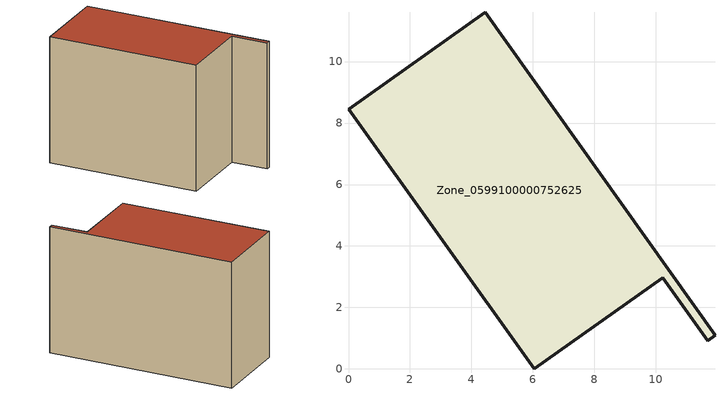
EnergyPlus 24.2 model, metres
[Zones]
Zone_0599100000752625
 floor ground (C_G): 0,8.44 4.44,11.61 11.92,1.1 11.68,0.93 10.22,2.97 6.04,0 z0
 wall outside (C_F): 4.44,11.61 0,8.44 6.04,0 10.22,2.97 11.68,0.93 11.92,1.1 4.44,11.61 z0:8.75
 roof outside (C_R): 11.92,1.1 4.44,11.61 0,8.44 6.04,0 10.22,2.97 11.68,0.93 z8.75
[BUILDING]
Pand.0599100000752625: North Axis=0; Terrain=City; Loads Convergence Tolerance Value=0.04; Temperature Convergence Tolerance Value=0.4; Solar Distribution=FullExterior; Maximum Number of Warmup Days=25; Minimum Number of Warmup Days=1
[Site:Location]
Rotterdam.The.Hague.AP_ZH_NLD Design_Conditions: Latitude=51.96; Longitude=4.45; Time Zone=1; Elevation=-4.5
[SITE:GROUNDTEMPERATURE:BUILDINGSURFACE]
18, 18, 18, 18, 18, 18, 18, 18, 18, 18, 18, 18
[MATERIAL] Thermal Absorptance=0.9; Solar Absorptance=0.7; Visible Absorptance=0.7
Name | Roughness | Thickness | Conductivity | Density | Specific Heat
G.TI.2006-2014 | MediumSmooth | 0.15 | 0.06 | 540 | 1210
F.TI.2006-2014 | Rough | 0.3 | 0.12 | 1920 | 840
R.TI.2006-2014 | MediumRough | 0.2 | 0.08 | 1500 | 1000
[CONSTRUCTION]
C_G: G.TI.2006-2014
C_F: F.TI.2006-2014
C_R: R.TI.2006-2014
[ZONE]
Zone_0599100000752625: Type=1; Multiplier=1; Ceiling Height=Autocalculate; Volume=Autocalculate; Floor Area=autocalculate; Part of Total Floor Area=Yes
[ZONEINFILTRATION:DESIGNFLOWRATE]
Infil_Zone_0599100000752625: Zone or ZoneList or Space or SpaceList=Zone_0599100000752625; Schedule=AlwaysOn; Design Flow Rate Calculation Method=Flow/Area; Flow Rate per Floor Area=0.0015; Constant Term Coefficient=1; Temperature Term Coefficient=0; Velocity Term Coefficient=0; Velocity Squared Term Coefficient=0
[HVACTEMPLATE:ZONE:IDEALLOADSAIRSYSTEM]
Zone_0599100000752625: Maximum Heating Supply Air Temperature=50; Minimum Cooling Supply Air Temperature=13; Maximum Heating Supply Air Humidity Ratio=0.0156; Minimum Cooling Supply Air Humidity Ratio=0.0077; Heating Limit=NoLimit; Cooling Limit=NoLimit; Dehumidification Control Type=ConstantSensibleHeatRatio; Cooling Sensible Heat Ratio=0.7; Dehumidification Setpoint=60; Humidification Control Type=None; Humidification Setpoint=30; Outdoor Air Method=None; Outdoor Air Flow Rate per Person=0.00944; Outdoor Air Flow Rate per Zone Floor Area=0; Outdoor Air Flow Rate per Zone=0; Demand Controlled Ventilation Type=None; Outdoor Air Economizer Type=NoEconomizer; Heat Recovery Type=None; Sensible Heat Recovery Effectiveness=0.7; Latent Heat Recovery Effectiveness=0.65
[ZONECONTROL:THERMOSTAT]
ThermostatControl_Zone_0599100000752625: Zone or ZoneList=Zone_0599100000752625; Control Type Schedule=DualSetpointControlType; Control 1=Thermostat_Zone_0599100000752625; Temperature Difference Between Cutout And Setpoint=0
[THERMOSTATSETPOINT:DUALSETPOINT]
Thermostat_Zone_0599100000752625: Heating Setpoint Temperature Schedule=HeatingSetpoint_Zone_0599100000752625; Cooling Setpoint Temperature Schedule=CoolingSetpoint_Zone_0599100000752625
[SCHEDULE:COMPACT]
HeatingSetpoint_Zone_0599100000752625: Through: 12/31, For: AllDays, Until: 24:00, 21
CoolingSetpoint_Zone_0599100000752625: Through: 12/31, For: AllDays, Until: 24:00, 24
DualSetpointControlType: Through: 12/31, For: AllDays, Until: 24:00, 4
AlwaysOn: Through: 12/31, For: AllDays, Until: 24:00, 1
